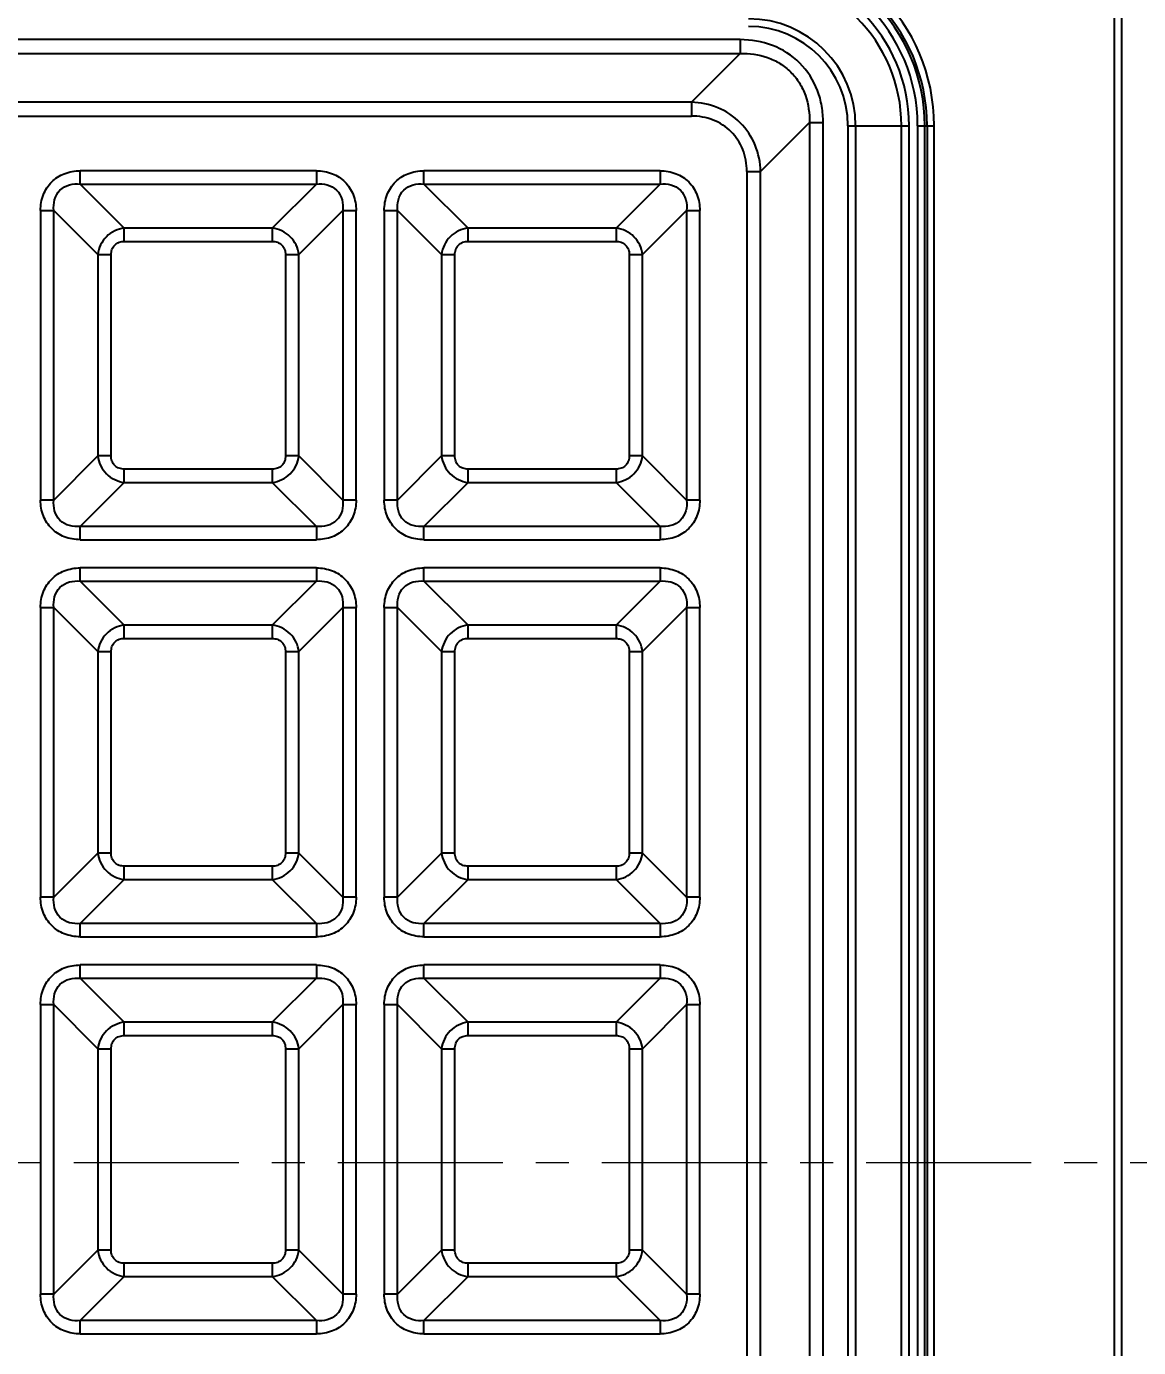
# Model space of a CAD drawing. Header units: millimetres. Extents: x -174 to 1895, y -261 to 458.
# Drawn here: x 1286.8 to 1359.9, y 182.8 to 269.8 of the extents above; entities that cross this region are included whole.
import ezdxf

# ---------------------------------------------------------------- set-up
doc = ezdxf.new("R2010")
doc.units = ezdxf.units.MM
doc.header["$LTSCALE"] = 16.335
doc.header["$PDMODE"] = 3
doc.header["$PDSIZE"] = 0.3125
doc.linetypes.add('CENTER', pattern=[0.6, 0.375, -0.075, 0.075, -0.075])
doc.layers.get('0').update_dxf_attribs({"linetype": 'CONTINUOUS'})
doc.layers.get('Defpoints').update_dxf_attribs({"linetype": 'CONTINUOUS'})
doc.layers.add('250', color=7, linetype='CONTINUOUS')
doc.layers.add('center', color=1, linetype='CENTER', lineweight=9)
doc.layers.add('dim', color=82, linetype='CONTINUOUS', lineweight=9)
doc.styles.get("Standard").update_dxf_attribs({"font": 'txt', "width": 0.8})
doc.dimstyles.get("Standard").update_dxf_attribs({"dimtxt": 0.15625, "dimasz": 0.1875, "dimexe": 0.125, "dimexo": 0.0625, "dimtad": 0, "dimtih": 1, "dimtoh": 1, "dimdsep": 46, "dimtxsty": 'Standard', "dimcen": 0.09, "dimadec": 0, "dimazin": 0, "dimtp": 0.01, "dimtm": 0.01, "dimtfac": 1, "dimtofl": 0, "dimtmove": 0, "dimatfit": 3, "dimfxl": 0, "dimtolj": 1, "dimarcsym": 0})

# ---------------------------------------------------------------- blocks, each defined once
blk = doc.blocks.new('*D66')
at = {"layer": 'Defpoints', "color": 0}
for p in [(1234.028, 194.997), (1393.135, 194.997), (1410.468, 194.997)]:
    blk.add_point(p, dxfattribs=at)
at = {"layer": 'dim', "color": 6, "lineweight": -2}
blk.add_line((1393.135, 194.997), (1410.468, 194.997), dxfattribs=at)
at = {"layer": 'dim', "color": 4, "insert": (1412.968, 194.997), "char_height": 2.5, "attachment_point": 5}
blk.add_mtext('\\A1;0.00', dxfattribs=at)
blk = doc.blocks.new('*D67')
at = {"layer": 'Defpoints', "color": 0}
for p in [(1384.542, 267.497), (1410.468, 267.497), (1234.028, 194.997)]:
    blk.add_point(p, dxfattribs=at)
at = {"layer": 'dim', "color": 6, "lineweight": -2}
blk.add_line((1384.542, 267.497), (1410.468, 267.497), dxfattribs=at)
at = {"layer": 'dim', "color": 4, "insert": (1414.301, 267.497), "char_height": 2.5, "attachment_point": 5}
blk.add_mtext('\\A1;72.50', dxfattribs=at)
blk = doc.blocks.new('*D68')
at = {"layer": 'Defpoints', "color": 0}
for p in [(1386.078, 231.497), (1410.468, 231.497), (1234.028, 194.997)]:
    blk.add_point(p, dxfattribs=at)
at = {"layer": 'dim', "color": 6, "lineweight": -2}
blk.add_line((1386.078, 231.497), (1410.468, 231.497), dxfattribs=at)
at = {"layer": 'dim', "color": 4, "insert": (1414.301, 231.497), "char_height": 2.5, "attachment_point": 5}
blk.add_mtext('\\A1;36.50', dxfattribs=at)
blk = doc.blocks.new('*D74')
at = {"layer": 'Defpoints', "color": 0}
for p in [(1380.028, 347.298), (1380.028, 237.547), (1234.028, 194.997)]:
    blk.add_point(p, dxfattribs=at)
at = {"layer": 'dim', "color": 6, "lineweight": -2}
blk.add_line((1380.028, 237.547), (1380.028, 347.298), dxfattribs=at)
at = {"layer": 'dim', "color": 4, "insert": (1380.028, 351.632), "char_height": 2.5, "attachment_point": 5, "rotation": 90}
blk.add_mtext('\\A1;146.00', dxfattribs=at)
blk = doc.blocks.new('*D77')
at = {"color": 6, "lineweight": -2}
for p, q in [((1355.516, 337.497), (1448.799, 337.497)), ((1448.799, 331.497), (1448.799, 247.303)), ((1448.799, 58.497), (1448.799, 224.903)), ((1343.007, 52.497), (1448.799, 52.497))]:
    blk.add_line(p, q, dxfattribs=at)
at = {"color": 6}
for points in [[(1447.799, 331.497), (1449.799, 331.497), (1448.799, 337.497)], [(1447.799, 58.497), (1449.799, 58.497), (1448.799, 52.497)]]:
    blk.add_solid(points, dxfattribs=at)
at = {"layer": 'Defpoints', "color": 0}
for p in [(1355.516, 337.497), (1343.007, 52.497), (1448.799, 52.497)]:
    blk.add_point(p, dxfattribs=at)
at = {"color": 4, "insert": (1448.799, 236.103), "char_height": 6, "attachment_point": 5, "rotation": 90}
blk.add_mtext('\\A1;285.00', dxfattribs=at)
blk = doc.blocks.new('*D78')
at = {"color": 6, "lineweight": -2}
for p, q in [((1355.516, 337.497), (1431.744, 337.497)), ((1431.744, 331.497), (1431.744, 248.382)), ((1431.744, 200.997), (1431.744, 226.782)), ((1398.334, 194.997), (1431.744, 194.997))]:
    blk.add_line(p, q, dxfattribs=at)
at = {"color": 6}
for points in [[(1430.744, 331.497), (1432.744, 331.497), (1431.744, 337.497)], [(1430.744, 200.997), (1432.744, 200.997), (1431.744, 194.997)]]:
    blk.add_solid(points, dxfattribs=at)
at = {"layer": 'Defpoints', "color": 0}
for p in [(1355.516, 337.497), (1398.334, 194.997), (1431.744, 194.997)]:
    blk.add_point(p, dxfattribs=at)
at = {"color": 4, "insert": (1431.744, 237.582), "char_height": 6, "attachment_point": 5, "rotation": 90}
blk.add_mtext('\\A1;142.50', dxfattribs=at)

msp = doc.modelspace()

# ---------------------------------------------------------------- linework, layer by layer
at = {"layer": '250', "color": 7, "linetype": 'Continuous'}
for p, q in [((1358.328, 279.4), (1358.328, 148.75)), ((1358.831, 148.75), (1358.831, 279.4)), ((1333.723, 268.884), (1239.857, 268.884)), ((1333.723, 268.884), (1333.723, 267.973)), ((1239.857, 267.973), (1333.723, 267.973)), ((1330.515, 264.766), (1333.723, 267.973)), ((1330.515, 264.766), (1243.065, 264.766)), ((1330.515, 264.766), (1330.515, 263.855)), ((1243.065, 263.855), (1330.515, 263.855)), ((1338.277, 263.419), (1335.069, 260.211)), ((1338.277, 263.419), (1338.277, 154.479)), ((1338.277, 263.419), (1339.188, 263.419)), ((1339.188, 154.479), (1339.188, 263.419)), ((1340.813, 263.219), (1340.813, 154.679)), ((1340.813, 263.219), (1344.833, 263.219)), ((1341.315, 263.219), (1341.315, 154.679)), ((1344.33, 154.679), (1344.33, 263.219)), ((1344.833, 154.679), (1344.833, 263.219)), ((1345.397, 263.219), (1345.397, 154.679)), ((1345.397, 263.219), (1346.48, 263.219)), ((1345.864, 154.679), (1345.864, 263.219)), ((1346.013, 263.219), (1346.013, 154.679)), ((1346.48, 154.679), (1346.48, 263.219)), ((1290.309, 259.381), (1290.309, 260.251)), ((1305.845, 260.251), (1290.309, 260.251)), ((1305.845, 260.251), (1305.845, 259.381)), ((1312.921, 259.381), (1312.921, 260.251)), ((1328.457, 260.251), (1312.921, 260.251)), ((1328.457, 260.251), (1328.457, 259.381)), ((1334.158, 260.211), (1334.158, 157.687)), ((1334.158, 260.211), (1335.069, 260.211)), ((1335.069, 157.687), (1335.069, 260.211)), ((1290.309, 259.381), (1293.21, 256.48)), ((1290.309, 259.381), (1305.845, 259.381)), ((1302.943, 256.48), (1305.845, 259.381)), ((1312.921, 259.381), (1315.822, 256.48)), ((1312.921, 259.381), (1328.457, 259.381)), ((1325.556, 256.48), (1328.457, 259.381)), ((1287.698, 257.64), (1287.698, 238.587)), ((1287.698, 257.64), (1288.568, 257.64)), ((1288.568, 238.587), (1288.568, 257.64)), ((1291.469, 254.739), (1288.568, 257.64)), ((1307.585, 257.64), (1304.684, 254.739)), ((1307.585, 257.64), (1307.585, 238.587)), ((1307.585, 257.64), (1308.456, 257.64)), ((1308.456, 238.587), (1308.456, 257.64)), ((1310.31, 257.64), (1310.31, 238.587)), ((1310.31, 257.64), (1311.181, 257.64)), ((1311.181, 238.587), (1311.181, 257.64)), ((1314.082, 254.739), (1311.181, 257.64)), ((1330.198, 257.64), (1327.297, 254.739)), ((1330.198, 257.64), (1330.198, 238.587)), ((1330.198, 257.64), (1331.068, 257.64)), ((1331.068, 238.587), (1331.068, 257.64)), ((1293.21, 255.609), (1293.21, 256.48)), ((1302.943, 256.48), (1293.21, 256.48)), ((1302.943, 256.48), (1302.943, 255.609)), ((1315.822, 255.609), (1315.822, 256.48)), ((1325.556, 256.48), (1315.822, 256.48)), ((1325.556, 256.48), (1325.556, 255.609)), ((1293.21, 255.609), (1302.943, 255.609)), ((1315.822, 255.609), (1325.556, 255.609)), ((1291.469, 254.739), (1291.469, 241.488)), ((1291.469, 254.739), (1292.34, 254.739)), ((1292.34, 241.488), (1292.34, 254.739)), ((1303.814, 254.739), (1303.814, 241.488)), ((1303.814, 254.739), (1304.684, 254.739)), ((1304.684, 241.488), (1304.684, 254.739)), ((1314.082, 254.739), (1314.082, 241.488)), ((1314.082, 254.739), (1314.952, 254.739)), ((1314.952, 241.488), (1314.952, 254.739)), ((1326.426, 254.739), (1326.426, 241.488)), ((1326.426, 254.739), (1327.297, 254.739)), ((1327.297, 241.488), (1327.297, 254.739)), ((1288.568, 238.587), (1291.469, 241.488)), ((1292.34, 241.488), (1291.469, 241.488)), ((1304.684, 241.488), (1303.814, 241.488)), ((1304.684, 241.488), (1307.585, 238.587)), ((1311.181, 238.587), (1314.082, 241.488)), ((1314.952, 241.488), (1314.082, 241.488)), ((1327.297, 241.488), (1326.426, 241.488)), ((1327.297, 241.488), (1330.198, 238.587)), ((1293.21, 239.747), (1293.21, 240.618)), ((1302.943, 240.618), (1293.21, 240.618)), ((1302.943, 240.618), (1302.943, 239.747)), ((1315.822, 239.747), (1315.822, 240.618)), ((1325.556, 240.618), (1315.822, 240.618)), ((1325.556, 240.618), (1325.556, 239.747)), ((1293.21, 239.747), (1290.309, 236.846)), ((1293.21, 239.747), (1302.943, 239.747)), ((1305.845, 236.846), (1302.943, 239.747)), ((1315.822, 239.747), (1312.921, 236.846)), ((1315.822, 239.747), (1325.556, 239.747)), ((1328.457, 236.846), (1325.556, 239.747)), ((1288.568, 238.587), (1287.698, 238.587)), ((1308.456, 238.587), (1307.585, 238.587)), ((1311.181, 238.587), (1310.31, 238.587)), ((1331.068, 238.587), (1330.198, 238.587)), ((1290.309, 235.976), (1290.309, 236.846)), ((1305.845, 236.846), (1290.309, 236.846)), ((1305.845, 236.846), (1305.845, 235.976)), ((1312.921, 235.976), (1312.921, 236.846)), ((1328.457, 236.846), (1312.921, 236.846)), ((1328.457, 236.846), (1328.457, 235.976)), ((1290.309, 235.976), (1305.845, 235.976)), ((1312.921, 235.976), (1328.457, 235.976)), ((1290.309, 233.251), (1290.309, 234.121)), ((1305.845, 234.121), (1290.309, 234.121)), ((1305.845, 234.121), (1305.845, 233.251)), ((1312.921, 233.251), (1312.921, 234.121)), ((1328.457, 234.121), (1312.921, 234.121)), ((1328.457, 234.121), (1328.457, 233.251)), ((1290.309, 233.251), (1293.21, 230.35)), ((1290.309, 233.251), (1305.845, 233.251)), ((1302.943, 230.35), (1305.845, 233.251)), ((1312.921, 233.251), (1315.822, 230.35)), ((1312.921, 233.251), (1328.457, 233.251)), ((1325.556, 230.35), (1328.457, 233.251)), ((1287.698, 231.51), (1287.698, 212.457)), ((1287.698, 231.51), (1288.568, 231.51)), ((1288.568, 212.457), (1288.568, 231.51)), ((1291.469, 228.609), (1288.568, 231.51)), ((1307.585, 231.51), (1304.684, 228.609)), ((1307.585, 231.51), (1307.585, 212.457)), ((1307.585, 231.51), (1308.456, 231.51)), ((1308.456, 212.457), (1308.456, 231.51)), ((1310.31, 231.51), (1310.31, 212.457)), ((1310.31, 231.51), (1311.181, 231.51)), ((1311.181, 212.457), (1311.181, 231.51)), ((1314.082, 228.609), (1311.181, 231.51)), ((1330.198, 231.51), (1327.297, 228.609)), ((1330.198, 231.51), (1330.198, 212.457)), ((1330.198, 231.51), (1331.068, 231.51)), ((1331.068, 212.457), (1331.068, 231.51)), ((1293.21, 229.479), (1293.21, 230.35)), ((1302.943, 230.35), (1293.21, 230.35)), ((1302.943, 230.35), (1302.943, 229.479)), ((1315.822, 229.479), (1315.822, 230.35)), ((1325.556, 230.35), (1315.822, 230.35)), ((1325.556, 230.35), (1325.556, 229.479)), ((1293.21, 229.479), (1302.943, 229.479)), ((1315.822, 229.479), (1325.556, 229.479)), ((1291.469, 228.609), (1291.469, 215.358)), ((1291.469, 228.609), (1292.34, 228.609)), ((1292.34, 215.358), (1292.34, 228.609)), ((1303.814, 228.609), (1303.814, 215.358)), ((1303.814, 228.609), (1304.684, 228.609)), ((1304.684, 215.358), (1304.684, 228.609)), ((1314.082, 228.609), (1314.082, 215.358)), ((1314.082, 228.609), (1314.952, 228.609)), ((1314.952, 215.358), (1314.952, 228.609)), ((1326.426, 228.609), (1326.426, 215.358)), ((1326.426, 228.609), (1327.297, 228.609)), ((1327.297, 215.358), (1327.297, 228.609)), ((1288.568, 212.457), (1291.469, 215.358)), ((1292.34, 215.358), (1291.469, 215.358)), ((1304.684, 215.358), (1303.814, 215.358)), ((1304.684, 215.358), (1307.585, 212.457)), ((1311.181, 212.457), (1314.082, 215.358)), ((1314.952, 215.358), (1314.082, 215.358)), ((1327.297, 215.358), (1326.426, 215.358)), ((1327.297, 215.358), (1330.198, 212.457)), ((1293.21, 213.617), (1293.21, 214.488)), ((1302.943, 214.488), (1293.21, 214.488)), ((1302.943, 214.488), (1302.943, 213.617)), ((1315.822, 213.617), (1315.822, 214.488)), ((1325.556, 214.488), (1315.822, 214.488)), ((1325.556, 214.488), (1325.556, 213.617)), ((1293.21, 213.617), (1290.309, 210.716)), ((1293.21, 213.617), (1302.943, 213.617)), ((1305.845, 210.716), (1302.943, 213.617)), ((1315.822, 213.617), (1312.921, 210.716)), ((1315.822, 213.617), (1325.556, 213.617)), ((1328.457, 210.716), (1325.556, 213.617)), ((1288.568, 212.457), (1287.698, 212.457)), ((1308.456, 212.457), (1307.585, 212.457)), ((1311.181, 212.457), (1310.31, 212.457)), ((1331.068, 212.457), (1330.198, 212.457)), ((1290.309, 209.846), (1290.309, 210.716)), ((1305.845, 210.716), (1290.309, 210.716)), ((1305.845, 210.716), (1305.845, 209.846)), ((1312.921, 209.846), (1312.921, 210.716)), ((1328.457, 210.716), (1312.921, 210.716)), ((1328.457, 210.716), (1328.457, 209.846)), ((1290.309, 209.846), (1305.845, 209.846)), ((1312.921, 209.846), (1328.457, 209.846)), ((1290.309, 207.121), (1290.309, 207.991)), ((1305.845, 207.991), (1290.309, 207.991)), ((1305.845, 207.991), (1305.845, 207.121)), ((1312.921, 207.121), (1312.921, 207.991)), ((1328.457, 207.991), (1312.921, 207.991)), ((1328.457, 207.991), (1328.457, 207.121)), ((1290.309, 207.121), (1293.21, 204.22)), ((1290.309, 207.121), (1305.845, 207.121)), ((1302.943, 204.22), (1305.845, 207.121)), ((1312.921, 207.121), (1315.822, 204.22)), ((1312.921, 207.121), (1328.457, 207.121)), ((1325.556, 204.22), (1328.457, 207.121)), ((1287.698, 205.38), (1287.698, 186.327)), ((1287.698, 205.38), (1288.568, 205.38)), ((1288.568, 186.327), (1288.568, 205.38)), ((1291.469, 202.479), (1288.568, 205.38)), ((1307.585, 205.38), (1304.684, 202.479)), ((1307.585, 205.38), (1307.585, 186.327)), ((1307.585, 205.38), (1308.456, 205.38)), ((1308.456, 186.327), (1308.456, 205.38)), ((1310.31, 205.38), (1310.31, 186.327)), ((1310.31, 205.38), (1311.181, 205.38)), ((1311.181, 186.327), (1311.181, 205.38)), ((1314.082, 202.479), (1311.181, 205.38)), ((1330.198, 205.38), (1327.297, 202.479)), ((1330.198, 205.38), (1330.198, 186.327)), ((1330.198, 205.38), (1331.068, 205.38)), ((1331.068, 186.327), (1331.068, 205.38)), ((1293.21, 203.349), (1293.21, 204.22)), ((1302.943, 204.22), (1293.21, 204.22)), ((1302.943, 204.22), (1302.943, 203.349)), ((1315.822, 203.349), (1315.822, 204.22)), ((1325.556, 204.22), (1315.822, 204.22)), ((1325.556, 204.22), (1325.556, 203.349)), ((1293.21, 203.349), (1302.943, 203.349)), ((1315.822, 203.349), (1325.556, 203.349)), ((1291.469, 202.479), (1291.469, 189.228)), ((1291.469, 202.479), (1292.34, 202.479)), ((1292.34, 189.228), (1292.34, 202.479)), ((1303.814, 202.479), (1303.814, 189.228)), ((1303.814, 202.479), (1304.684, 202.479)), ((1304.684, 189.228), (1304.684, 202.479)), ((1314.082, 202.479), (1314.082, 189.228)), ((1314.082, 202.479), (1314.952, 202.479)), ((1314.952, 189.228), (1314.952, 202.479)), ((1326.426, 202.479), (1326.426, 189.228)), ((1326.426, 202.479), (1327.297, 202.479)), ((1327.297, 189.228), (1327.297, 202.479)), ((1288.568, 186.327), (1291.469, 189.228)), ((1292.34, 189.228), (1291.469, 189.228)), ((1304.684, 189.228), (1303.814, 189.228)), ((1304.684, 189.228), (1307.585, 186.327)), ((1311.181, 186.327), (1314.082, 189.228)), ((1314.952, 189.228), (1314.082, 189.228)), ((1327.297, 189.228), (1326.426, 189.228)), ((1327.297, 189.228), (1330.198, 186.327)), ((1293.21, 187.487), (1293.21, 188.358)), ((1302.943, 188.358), (1293.21, 188.358)), ((1302.943, 188.358), (1302.943, 187.487)), ((1315.822, 187.487), (1315.822, 188.358)), ((1325.556, 188.358), (1315.822, 188.358)), ((1325.556, 188.358), (1325.556, 187.487)), ((1293.21, 187.487), (1290.309, 184.586)), ((1293.21, 187.487), (1302.943, 187.487)), ((1305.845, 184.586), (1302.943, 187.487)), ((1315.822, 187.487), (1312.921, 184.586)), ((1315.822, 187.487), (1325.556, 187.487)), ((1328.457, 184.586), (1325.556, 187.487)), ((1288.568, 186.327), (1287.698, 186.327)), ((1308.456, 186.327), (1307.585, 186.327)), ((1311.181, 186.327), (1310.31, 186.327)), ((1331.068, 186.327), (1330.198, 186.327)), ((1290.309, 183.716), (1290.309, 184.586)), ((1305.845, 184.586), (1290.309, 184.586)), ((1305.845, 184.586), (1305.845, 183.716)), ((1312.921, 183.716), (1312.921, 184.586)), ((1328.457, 184.586), (1312.921, 184.586)), ((1328.457, 184.586), (1328.457, 183.716)), ((1290.309, 183.716), (1305.845, 183.716)), ((1312.921, 183.716), (1328.457, 183.716))]:
    msp.add_line(p, q, dxfattribs=at)
for radius, start, end in [(11.733, 360, 90), (11.583, 360, 90), (12.199, 0.00097, 89.99903), (11.117, 0.00097, 90.00007), (10.553, 0, 90), (10.05, 0, 90), (7.035, 0, 90), (6.532, 0, 90)]:
    msp.add_arc((1334.28, 263.219), radius, start, end, dxfattribs=at)
for points, knots in [([(1339.188, 263.419), (1339.18, 263.779), (1339.121, 264.499), (1338.755, 265.895), (1337.748, 267.446), (1335.892, 268.653), (1334.439, 268.87), (1333.723, 268.884)], [0, 0, 0, 0, 0.125487, 0.250842, 0.50051, 0.750085, 1, 1, 1, 1]), ([(1333.723, 267.973), (1334.327, 267.992), (1335.254, 267.868), (1336.354, 267.341), (1337.074, 266.769), (1337.646, 266.05), (1338.171, 264.95), (1338.296, 264.023), (1338.277, 263.419)], [0, 0, 0, 0, 0.249358, 0.374695, 0.500086, 0.625488, 0.750756, 1, 1, 1, 1]), ([(1335.069, 260.211), (1335.052, 260.801), (1334.809, 261.988), (1333.806, 263.503), (1332.291, 264.505), (1331.105, 264.748), (1330.515, 264.766)], [0, 0, 0, 0, 0.24998, 0.500039, 0.750072, 1, 1, 1, 1]), ([(1334.158, 260.211), (1334.158, 260.7), (1333.988, 261.665), (1333.201, 262.897), (1331.969, 263.684), (1331.003, 263.855), (1330.515, 263.855)], [0, 0, 0, 0, 0.255707, 0.5, 0.744293, 1, 1, 1, 1]), ([(1287.698, 257.64), (1287.698, 257.996), (1287.815, 258.691), (1288.382, 259.567), (1289.258, 260.134), (1289.953, 260.251), (1290.309, 260.251)], [0, 0, 0, 0, 0.259814, 0.5, 0.740186, 1, 1, 1, 1]), ([(1305.845, 260.251), (1306.201, 260.251), (1306.896, 260.134), (1307.771, 259.567), (1308.338, 258.691), (1308.456, 257.996), (1308.456, 257.64)], [0, 0, 0, 0, 0.259814, 0.5, 0.740186, 1, 1, 1, 1]), ([(1310.31, 257.64), (1310.31, 257.996), (1310.428, 258.691), (1310.995, 259.567), (1311.87, 260.134), (1312.565, 260.251), (1312.921, 260.251)], [0, 0, 0, 0, 0.259814, 0.5, 0.740186, 1, 1, 1, 1]), ([(1328.457, 260.251), (1328.813, 260.251), (1329.508, 260.134), (1330.384, 259.567), (1330.951, 258.691), (1331.068, 257.996), (1331.068, 257.64)], [0, 0, 0, 0, 0.259814, 0.5, 0.740186, 1, 1, 1, 1]), ([(1288.568, 257.64), (1288.547, 257.877), (1288.571, 258.363), (1288.928, 259.021), (1289.586, 259.379), (1290.072, 259.402), (1290.309, 259.381)], [0, 0, 0, 0, 0.249813, 0.500004, 0.750208, 1, 1, 1, 1]), ([(1305.845, 259.381), (1306.081, 259.402), (1306.568, 259.378), (1307.226, 259.021), (1307.584, 258.363), (1307.607, 257.877), (1307.585, 257.64)], [0, 0, 0, 0, 0.249813, 0.500004, 0.750208, 1, 1, 1, 1]), ([(1311.181, 257.64), (1311.159, 257.877), (1311.183, 258.363), (1311.54, 259.021), (1312.198, 259.379), (1312.685, 259.402), (1312.921, 259.381)], [0, 0, 0, 0, 0.249813, 0.500004, 0.750208, 1, 1, 1, 1]), ([(1328.457, 259.381), (1328.694, 259.402), (1329.18, 259.378), (1329.838, 259.021), (1330.196, 258.363), (1330.219, 257.877), (1330.198, 257.64)], [0, 0, 0, 0, 0.249813, 0.500005, 0.750209, 1, 1, 1, 1]), ([(1293.21, 256.48), (1292.992, 256.456), (1292.557, 256.333), (1292.007, 255.942), (1291.616, 255.391), (1291.493, 254.957), (1291.469, 254.739)], [0, 0, 0, 0, 0.248809, 0.500005, 0.751202, 1, 1, 1, 1]), ([(1304.684, 254.739), (1304.661, 254.957), (1304.538, 255.392), (1304.147, 255.942), (1303.596, 256.333), (1303.162, 256.456), (1302.943, 256.48)], [0, 0, 0, 0, 0.248809, 0.500005, 0.751202, 1, 1, 1, 1]), ([(1315.822, 256.48), (1315.604, 256.456), (1315.17, 256.333), (1314.619, 255.942), (1314.228, 255.391), (1314.105, 254.957), (1314.082, 254.739)], [0, 0, 0, 0, 0.248809, 0.500005, 0.751202, 1, 1, 1, 1]), ([(1327.297, 254.739), (1327.273, 254.957), (1327.15, 255.392), (1326.759, 255.942), (1326.208, 256.333), (1325.774, 256.456), (1325.556, 256.48)], [0, 0, 0, 0, 0.248809, 0.500005, 0.751202, 1, 1, 1, 1]), ([(1292.34, 254.739), (1292.344, 254.853), (1292.375, 255.085), (1292.564, 255.385), (1292.864, 255.574), (1293.096, 255.607), (1293.21, 255.609)], [0, 0, 0, 0, 0.250475, 0.500188, 0.749915, 1, 1, 1, 1]), ([(1302.943, 255.609), (1303.058, 255.604), (1303.289, 255.574), (1303.59, 255.385), (1303.778, 255.085), (1303.811, 254.853), (1303.814, 254.739)], [0, 0, 0, 0, 0.250475, 0.500188, 0.749915, 1, 1, 1, 1]), ([(1314.952, 254.739), (1314.957, 254.853), (1314.987, 255.085), (1315.177, 255.385), (1315.477, 255.574), (1315.708, 255.607), (1315.822, 255.609)], [0, 0, 0, 0, 0.250475, 0.500188, 0.749915, 1, 1, 1, 1]), ([(1325.556, 255.609), (1325.67, 255.604), (1325.902, 255.574), (1326.202, 255.385), (1326.391, 255.085), (1326.424, 254.853), (1326.426, 254.739)], [0, 0, 0, 0, 0.250475, 0.500188, 0.749915, 1, 1, 1, 1]), ([(1291.469, 241.488), (1291.493, 241.27), (1291.616, 240.835), (1292.007, 240.285), (1292.557, 239.894), (1292.992, 239.771), (1293.21, 239.747)], [0, 0, 0, 0, 0.248809, 0.500005, 0.751202, 1, 1, 1, 1]), ([(1293.21, 240.618), (1293.096, 240.622), (1292.864, 240.653), (1292.564, 240.842), (1292.375, 241.142), (1292.342, 241.374), (1292.34, 241.488)], [0, 0, 0, 0, 0.250475, 0.500188, 0.749915, 1, 1, 1, 1]), ([(1303.814, 241.488), (1303.809, 241.374), (1303.779, 241.142), (1303.589, 240.842), (1303.289, 240.653), (1303.058, 240.62), (1302.943, 240.618)], [0, 0, 0, 0, 0.250475, 0.500188, 0.749915, 1, 1, 1, 1]), ([(1302.943, 239.747), (1303.162, 239.771), (1303.596, 239.894), (1304.147, 240.285), (1304.538, 240.835), (1304.661, 241.27), (1304.684, 241.488)], [0, 0, 0, 0, 0.248809, 0.500004, 0.751202, 1, 1, 1, 1]), ([(1314.082, 241.488), (1314.105, 241.27), (1314.228, 240.835), (1314.619, 240.285), (1315.17, 239.894), (1315.604, 239.771), (1315.822, 239.747)], [0, 0, 0, 0, 0.248809, 0.500005, 0.751202, 1, 1, 1, 1]), ([(1315.822, 240.618), (1315.708, 240.622), (1315.476, 240.653), (1315.176, 240.842), (1314.988, 241.142), (1314.955, 241.374), (1314.952, 241.488)], [0, 0, 0, 0, 0.250475, 0.500188, 0.749915, 1, 1, 1, 1]), ([(1326.426, 241.488), (1326.422, 241.374), (1326.391, 241.142), (1326.202, 240.842), (1325.902, 240.653), (1325.67, 240.62), (1325.556, 240.618)], [0, 0, 0, 0, 0.250475, 0.500188, 0.749915, 1, 1, 1, 1]), ([(1325.556, 239.747), (1325.774, 239.771), (1326.209, 239.894), (1326.759, 240.285), (1327.15, 240.835), (1327.273, 241.27), (1327.297, 241.488)], [0, 0, 0, 0, 0.248809, 0.500005, 0.751202, 1, 1, 1, 1]), ([(1290.309, 235.976), (1289.953, 235.976), (1289.258, 236.093), (1288.382, 236.66), (1287.815, 237.536), (1287.698, 238.231), (1287.698, 238.587)], [0, 0, 0, 0, 0.259814, 0.5, 0.740186, 1, 1, 1, 1]), ([(1290.309, 236.846), (1290.072, 236.825), (1289.586, 236.849), (1288.928, 237.206), (1288.57, 237.864), (1288.547, 238.35), (1288.568, 238.587)], [0, 0, 0, 0, 0.249813, 0.500004, 0.750208, 1, 1, 1, 1]), ([(1307.585, 238.587), (1307.607, 238.35), (1307.583, 237.864), (1307.226, 237.206), (1306.568, 236.848), (1306.081, 236.825), (1305.845, 236.846)], [0, 0, 0, 0, 0.249812, 0.500003, 0.750208, 1, 1, 1, 1]), ([(1308.456, 238.587), (1308.456, 238.231), (1308.338, 237.536), (1307.771, 236.66), (1306.896, 236.093), (1306.201, 235.976), (1305.845, 235.976)], [0, 0, 0, 0, 0.259814, 0.5, 0.740186, 1, 1, 1, 1]), ([(1312.921, 235.976), (1312.565, 235.976), (1311.87, 236.093), (1310.995, 236.66), (1310.428, 237.536), (1310.31, 238.231), (1310.31, 238.587)], [0, 0, 0, 0, 0.259814, 0.5, 0.740186, 1, 1, 1, 1]), ([(1312.921, 236.846), (1312.685, 236.825), (1312.198, 236.849), (1311.54, 237.206), (1311.182, 237.864), (1311.159, 238.35), (1311.181, 238.587)], [0, 0, 0, 0, 0.249813, 0.500004, 0.750208, 1, 1, 1, 1]), ([(1330.198, 238.587), (1330.219, 238.35), (1330.195, 237.864), (1329.838, 237.206), (1329.18, 236.847), (1328.694, 236.825), (1328.457, 236.846)], [0, 0, 0, 0, 0.249813, 0.500005, 0.750209, 1, 1, 1, 1]), ([(1331.068, 238.587), (1331.068, 238.231), (1330.951, 237.536), (1330.384, 236.66), (1329.508, 236.093), (1328.813, 235.976), (1328.457, 235.976)], [0, 0, 0, 0, 0.259814, 0.5, 0.740186, 1, 1, 1, 1]), ([(1287.698, 231.51), (1287.698, 231.866), (1287.815, 232.561), (1288.382, 233.437), (1289.258, 234.004), (1289.953, 234.121), (1290.309, 234.121)], [0, 0, 0, 0, 0.259814, 0.5, 0.740186, 1, 1, 1, 1]), ([(1305.845, 234.121), (1306.201, 234.121), (1306.896, 234.004), (1307.771, 233.437), (1308.338, 232.561), (1308.456, 231.866), (1308.456, 231.51)], [0, 0, 0, 0, 0.259814, 0.5, 0.740186, 1, 1, 1, 1]), ([(1310.31, 231.51), (1310.31, 231.866), (1310.428, 232.561), (1310.995, 233.437), (1311.87, 234.004), (1312.565, 234.121), (1312.921, 234.121)], [0, 0, 0, 0, 0.259814, 0.5, 0.740186, 1, 1, 1, 1]), ([(1328.457, 234.121), (1328.813, 234.121), (1329.508, 234.004), (1330.384, 233.437), (1330.951, 232.561), (1331.068, 231.866), (1331.068, 231.51)], [0, 0, 0, 0, 0.259814, 0.5, 0.740186, 1, 1, 1, 1]), ([(1288.568, 231.51), (1288.547, 231.747), (1288.571, 232.233), (1288.928, 232.891), (1289.586, 233.249), (1290.072, 233.272), (1290.309, 233.251)], [0, 0, 0, 0, 0.249813, 0.500004, 0.750208, 1, 1, 1, 1]), ([(1305.845, 233.251), (1306.081, 233.272), (1306.568, 233.248), (1307.226, 232.891), (1307.584, 232.233), (1307.607, 231.747), (1307.585, 231.51)], [0, 0, 0, 0, 0.249813, 0.500005, 0.750209, 1, 1, 1, 1]), ([(1311.181, 231.51), (1311.159, 231.747), (1311.183, 232.233), (1311.54, 232.891), (1312.198, 233.249), (1312.685, 233.272), (1312.921, 233.251)], [0, 0, 0, 0, 0.249813, 0.500004, 0.750208, 1, 1, 1, 1]), ([(1328.457, 233.251), (1328.694, 233.272), (1329.18, 233.248), (1329.838, 232.891), (1330.196, 232.233), (1330.219, 231.747), (1330.198, 231.51)], [0, 0, 0, 0, 0.249813, 0.500005, 0.750209, 1, 1, 1, 1]), ([(1293.21, 230.35), (1292.992, 230.326), (1292.557, 230.203), (1292.007, 229.812), (1291.616, 229.261), (1291.493, 228.827), (1291.469, 228.609)], [0, 0, 0, 0, 0.248809, 0.500005, 0.751202, 1, 1, 1, 1]), ([(1304.684, 228.609), (1304.661, 228.827), (1304.538, 229.262), (1304.147, 229.812), (1303.596, 230.203), (1303.162, 230.326), (1302.943, 230.35)], [0, 0, 0, 0, 0.248809, 0.500005, 0.751202, 1, 1, 1, 1]), ([(1315.822, 230.35), (1315.604, 230.326), (1315.17, 230.203), (1314.619, 229.812), (1314.228, 229.261), (1314.105, 228.827), (1314.082, 228.609)], [0, 0, 0, 0, 0.248809, 0.500005, 0.751202, 1, 1, 1, 1]), ([(1327.297, 228.609), (1327.273, 228.827), (1327.15, 229.262), (1326.759, 229.812), (1326.208, 230.203), (1325.774, 230.326), (1325.556, 230.35)], [0, 0, 0, 0, 0.248809, 0.500005, 0.751202, 1, 1, 1, 1]), ([(1292.34, 228.609), (1292.344, 228.723), (1292.375, 228.955), (1292.564, 229.255), (1292.864, 229.444), (1293.096, 229.477), (1293.21, 229.479)], [0, 0, 0, 0, 0.250475, 0.500188, 0.749915, 1, 1, 1, 1]), ([(1302.943, 229.479), (1303.058, 229.474), (1303.289, 229.444), (1303.59, 229.255), (1303.778, 228.955), (1303.811, 228.723), (1303.814, 228.609)], [0, 0, 0, 0, 0.250475, 0.500188, 0.749915, 1, 1, 1, 1]), ([(1314.952, 228.609), (1314.957, 228.723), (1314.987, 228.955), (1315.177, 229.255), (1315.477, 229.444), (1315.708, 229.477), (1315.822, 229.479)], [0, 0, 0, 0, 0.250475, 0.500188, 0.749915, 1, 1, 1, 1]), ([(1325.556, 229.479), (1325.67, 229.474), (1325.902, 229.444), (1326.202, 229.255), (1326.391, 228.955), (1326.424, 228.723), (1326.426, 228.609)], [0, 0, 0, 0, 0.250475, 0.500188, 0.749915, 1, 1, 1, 1]), ([(1291.469, 215.358), (1291.493, 215.14), (1291.616, 214.705), (1292.007, 214.155), (1292.557, 213.764), (1292.992, 213.641), (1293.21, 213.617)], [0, 0, 0, 0, 0.248809, 0.500004, 0.751202, 1, 1, 1, 1]), ([(1293.21, 214.488), (1293.096, 214.492), (1292.864, 214.523), (1292.564, 214.712), (1292.375, 215.012), (1292.342, 215.244), (1292.34, 215.358)], [0, 0, 0, 0, 0.250475, 0.500188, 0.749915, 1, 1, 1, 1]), ([(1303.814, 215.358), (1303.809, 215.244), (1303.779, 215.012), (1303.589, 214.712), (1303.289, 214.523), (1303.058, 214.49), (1302.943, 214.488)], [0, 0, 0, 0, 0.250475, 0.500188, 0.749915, 1, 1, 1, 1]), ([(1302.943, 213.617), (1303.162, 213.641), (1303.596, 213.764), (1304.147, 214.155), (1304.538, 214.705), (1304.661, 215.14), (1304.684, 215.358)], [0, 0, 0, 0, 0.248809, 0.500004, 0.751202, 1, 1, 1, 1]), ([(1314.082, 215.358), (1314.105, 215.14), (1314.228, 214.705), (1314.619, 214.155), (1315.17, 213.764), (1315.604, 213.641), (1315.822, 213.617)], [0, 0, 0, 0, 0.248809, 0.500004, 0.751202, 1, 1, 1, 1]), ([(1315.822, 214.488), (1315.708, 214.492), (1315.476, 214.523), (1315.176, 214.712), (1314.988, 215.012), (1314.955, 215.244), (1314.952, 215.358)], [0, 0, 0, 0, 0.250475, 0.500188, 0.749915, 1, 1, 1, 1]), ([(1326.426, 215.358), (1326.422, 215.244), (1326.391, 215.012), (1326.202, 214.712), (1325.902, 214.523), (1325.67, 214.49), (1325.556, 214.488)], [0, 0, 0, 0, 0.250475, 0.500188, 0.749915, 1, 1, 1, 1]), ([(1325.556, 213.617), (1325.774, 213.641), (1326.209, 213.764), (1326.759, 214.155), (1327.15, 214.705), (1327.273, 215.14), (1327.297, 215.358)], [0, 0, 0, 0, 0.248809, 0.500004, 0.751202, 1, 1, 1, 1]), ([(1290.309, 209.846), (1289.953, 209.846), (1289.258, 209.963), (1288.382, 210.53), (1287.815, 211.406), (1287.698, 212.101), (1287.698, 212.457)], [0, 0, 0, 0, 0.259814, 0.5, 0.740186, 1, 1, 1, 1]), ([(1290.309, 210.716), (1290.072, 210.695), (1289.586, 210.719), (1288.928, 211.076), (1288.57, 211.734), (1288.547, 212.22), (1288.568, 212.457)], [0, 0, 0, 0, 0.249812, 0.500003, 0.750208, 1, 1, 1, 1]), ([(1307.585, 212.457), (1307.607, 212.22), (1307.583, 211.734), (1307.226, 211.076), (1306.568, 210.718), (1306.081, 210.695), (1305.845, 210.716)], [0, 0, 0, 0, 0.249812, 0.500003, 0.750208, 1, 1, 1, 1]), ([(1308.456, 212.457), (1308.456, 212.101), (1308.338, 211.406), (1307.771, 210.53), (1306.896, 209.963), (1306.201, 209.846), (1305.845, 209.846)], [0, 0, 0, 0, 0.259814, 0.5, 0.740186, 1, 1, 1, 1]), ([(1312.921, 209.846), (1312.565, 209.846), (1311.87, 209.963), (1310.995, 210.53), (1310.428, 211.406), (1310.31, 212.101), (1310.31, 212.457)], [0, 0, 0, 0, 0.259814, 0.5, 0.740186, 1, 1, 1, 1]), ([(1312.921, 210.716), (1312.685, 210.695), (1312.198, 210.719), (1311.54, 211.076), (1311.182, 211.734), (1311.159, 212.22), (1311.181, 212.457)], [0, 0, 0, 0, 0.249812, 0.500003, 0.750208, 1, 1, 1, 1]), ([(1330.198, 212.457), (1330.219, 212.22), (1330.195, 211.734), (1329.838, 211.076), (1329.18, 210.718), (1328.694, 210.695), (1328.457, 210.716)], [0, 0, 0, 0, 0.249812, 0.500003, 0.750208, 1, 1, 1, 1]), ([(1331.068, 212.457), (1331.068, 212.101), (1330.951, 211.406), (1330.384, 210.53), (1329.508, 209.963), (1328.813, 209.846), (1328.457, 209.846)], [0, 0, 0, 0, 0.259814, 0.5, 0.740186, 1, 1, 1, 1]), ([(1287.698, 205.38), (1287.698, 205.736), (1287.815, 206.431), (1288.382, 207.307), (1289.258, 207.874), (1289.953, 207.991), (1290.309, 207.991)], [0, 0, 0, 0, 0.259814, 0.5, 0.740186, 1, 1, 1, 1]), ([(1305.845, 207.991), (1306.201, 207.991), (1306.896, 207.874), (1307.771, 207.307), (1308.338, 206.431), (1308.456, 205.736), (1308.456, 205.38)], [0, 0, 0, 0, 0.259814, 0.5, 0.740186, 1, 1, 1, 1]), ([(1310.31, 205.38), (1310.31, 205.736), (1310.428, 206.431), (1310.995, 207.307), (1311.87, 207.874), (1312.565, 207.991), (1312.921, 207.991)], [0, 0, 0, 0, 0.259814, 0.5, 0.740186, 1, 1, 1, 1]), ([(1328.457, 207.991), (1328.813, 207.991), (1329.508, 207.874), (1330.384, 207.307), (1330.951, 206.431), (1331.068, 205.736), (1331.068, 205.38)], [0, 0, 0, 0, 0.259814, 0.5, 0.740186, 1, 1, 1, 1]), ([(1288.568, 205.38), (1288.547, 205.617), (1288.571, 206.103), (1288.928, 206.761), (1289.586, 207.119), (1290.072, 207.142), (1290.309, 207.121)], [0, 0, 0, 0, 0.249813, 0.500004, 0.750208, 1, 1, 1, 1]), ([(1305.845, 207.121), (1306.081, 207.142), (1306.568, 207.118), (1307.226, 206.761), (1307.584, 206.103), (1307.607, 205.617), (1307.585, 205.38)], [0, 0, 0, 0, 0.249813, 0.500005, 0.750209, 1, 1, 1, 1]), ([(1311.181, 205.38), (1311.159, 205.617), (1311.183, 206.103), (1311.54, 206.761), (1312.198, 207.119), (1312.685, 207.142), (1312.921, 207.121)], [0, 0, 0, 0, 0.249813, 0.500004, 0.750208, 1, 1, 1, 1]), ([(1328.457, 207.121), (1328.694, 207.142), (1329.18, 207.118), (1329.838, 206.761), (1330.196, 206.103), (1330.219, 205.617), (1330.198, 205.38)], [0, 0, 0, 0, 0.249813, 0.500005, 0.750209, 1, 1, 1, 1]), ([(1293.21, 204.22), (1292.992, 204.196), (1292.557, 204.073), (1292.007, 203.682), (1291.616, 203.131), (1291.493, 202.697), (1291.469, 202.479)], [0, 0, 0, 0, 0.248809, 0.500005, 0.751202, 1, 1, 1, 1]), ([(1304.684, 202.479), (1304.661, 202.697), (1304.538, 203.132), (1304.147, 203.682), (1303.596, 204.073), (1303.162, 204.196), (1302.943, 204.22)], [0, 0, 0, 0, 0.248809, 0.500005, 0.751202, 1, 1, 1, 1]), ([(1315.822, 204.22), (1315.604, 204.196), (1315.17, 204.073), (1314.619, 203.682), (1314.228, 203.131), (1314.105, 202.697), (1314.082, 202.479)], [0, 0, 0, 0, 0.248809, 0.500005, 0.751202, 1, 1, 1, 1]), ([(1327.297, 202.479), (1327.273, 202.697), (1327.15, 203.132), (1326.759, 203.682), (1326.208, 204.073), (1325.774, 204.196), (1325.556, 204.22)], [0, 0, 0, 0, 0.248809, 0.500005, 0.751202, 1, 1, 1, 1]), ([(1292.34, 202.479), (1292.344, 202.593), (1292.375, 202.825), (1292.564, 203.125), (1292.864, 203.314), (1293.096, 203.347), (1293.21, 203.349)], [0, 0, 0, 0, 0.250475, 0.500188, 0.749915, 1, 1, 1, 1]), ([(1302.943, 203.349), (1303.058, 203.344), (1303.289, 203.314), (1303.59, 203.125), (1303.778, 202.825), (1303.811, 202.593), (1303.814, 202.479)], [0, 0, 0, 0, 0.250475, 0.500188, 0.749915, 1, 1, 1, 1]), ([(1314.952, 202.479), (1314.957, 202.593), (1314.987, 202.825), (1315.177, 203.125), (1315.477, 203.314), (1315.708, 203.347), (1315.822, 203.349)], [0, 0, 0, 0, 0.250475, 0.500188, 0.749915, 1, 1, 1, 1]), ([(1325.556, 203.349), (1325.67, 203.344), (1325.902, 203.314), (1326.202, 203.125), (1326.391, 202.825), (1326.424, 202.593), (1326.426, 202.479)], [0, 0, 0, 0, 0.250475, 0.500188, 0.749915, 1, 1, 1, 1]), ([(1291.469, 189.228), (1291.493, 189.01), (1291.616, 188.575), (1292.007, 188.025), (1292.557, 187.634), (1292.992, 187.511), (1293.21, 187.487)], [0, 0, 0, 0, 0.248809, 0.500004, 0.751202, 1, 1, 1, 1]), ([(1293.21, 188.358), (1293.096, 188.362), (1292.864, 188.393), (1292.564, 188.582), (1292.375, 188.882), (1292.342, 189.114), (1292.34, 189.228)], [0, 0, 0, 0, 0.250475, 0.500188, 0.749915, 1, 1, 1, 1]), ([(1303.814, 189.228), (1303.809, 189.114), (1303.779, 188.882), (1303.589, 188.582), (1303.289, 188.393), (1303.058, 188.36), (1302.943, 188.358)], [0, 0, 0, 0, 0.250475, 0.500188, 0.749915, 1, 1, 1, 1]), ([(1302.943, 187.487), (1303.162, 187.511), (1303.596, 187.634), (1304.147, 188.025), (1304.538, 188.575), (1304.661, 189.01), (1304.684, 189.228)], [0, 0, 0, 0, 0.248809, 0.500004, 0.751202, 1, 1, 1, 1]), ([(1314.082, 189.228), (1314.105, 189.01), (1314.228, 188.575), (1314.619, 188.025), (1315.17, 187.634), (1315.604, 187.511), (1315.822, 187.487)], [0, 0, 0, 0, 0.248809, 0.500005, 0.751202, 1, 1, 1, 1]), ([(1315.822, 188.358), (1315.708, 188.362), (1315.476, 188.393), (1315.176, 188.582), (1314.988, 188.882), (1314.955, 189.114), (1314.952, 189.228)], [0, 0, 0, 0, 0.250475, 0.500188, 0.749915, 1, 1, 1, 1]), ([(1326.426, 189.228), (1326.422, 189.114), (1326.391, 188.882), (1326.202, 188.582), (1325.902, 188.393), (1325.67, 188.36), (1325.556, 188.358)], [0, 0, 0, 0, 0.250475, 0.500188, 0.749915, 1, 1, 1, 1]), ([(1325.556, 187.487), (1325.774, 187.511), (1326.209, 187.634), (1326.759, 188.025), (1327.15, 188.575), (1327.273, 189.01), (1327.297, 189.228)], [0, 0, 0, 0, 0.248809, 0.500004, 0.751202, 1, 1, 1, 1]), ([(1290.309, 183.716), (1289.953, 183.716), (1289.258, 183.833), (1288.382, 184.4), (1287.815, 185.276), (1287.698, 185.971), (1287.698, 186.327)], [0, 0, 0, 0, 0.259814, 0.5, 0.740186, 1, 1, 1, 1]), ([(1290.309, 184.586), (1290.072, 184.565), (1289.586, 184.589), (1288.928, 184.946), (1288.57, 185.604), (1288.547, 186.09), (1288.568, 186.327)], [0, 0, 0, 0, 0.249812, 0.500003, 0.750208, 1, 1, 1, 1]), ([(1307.585, 186.327), (1307.607, 186.09), (1307.583, 185.604), (1307.226, 184.946), (1306.568, 184.588), (1306.081, 184.565), (1305.845, 184.586)], [0, 0, 0, 0, 0.249812, 0.500003, 0.750208, 1, 1, 1, 1]), ([(1308.456, 186.327), (1308.456, 185.971), (1308.338, 185.276), (1307.771, 184.4), (1306.896, 183.833), (1306.201, 183.716), (1305.845, 183.716)], [0, 0, 0, 0, 0.259814, 0.5, 0.740186, 1, 1, 1, 1]), ([(1312.921, 183.716), (1312.565, 183.716), (1311.87, 183.833), (1310.995, 184.4), (1310.428, 185.276), (1310.31, 185.971), (1310.31, 186.327)], [0, 0, 0, 0, 0.259814, 0.5, 0.740186, 1, 1, 1, 1]), ([(1312.921, 184.586), (1312.685, 184.565), (1312.198, 184.589), (1311.54, 184.946), (1311.182, 185.604), (1311.159, 186.09), (1311.181, 186.327)], [0, 0, 0, 0, 0.249813, 0.500004, 0.750208, 1, 1, 1, 1]), ([(1330.198, 186.327), (1330.219, 186.09), (1330.195, 185.604), (1329.838, 184.946), (1329.18, 184.588), (1328.694, 184.565), (1328.457, 184.586)], [0, 0, 0, 0, 0.249812, 0.500003, 0.750208, 1, 1, 1, 1]), ([(1331.068, 186.327), (1331.068, 185.971), (1330.951, 185.276), (1330.384, 184.4), (1329.508, 183.833), (1328.813, 183.716), (1328.457, 183.716)], [0, 0, 0, 0, 0.259814, 0.5, 0.740186, 1, 1, 1, 1])]:
    msp.add_open_spline(points, degree=3, knots=knots, dxfattribs=at)
at = {"layer": 'center', "color": 1, "linetype": 'CENTER', "ltscale": 1.772635}
msp.add_line((1064.028, 194.997), (1404.028, 194.997), dxfattribs=at)

# ---------------------------------------------------------------- dimensions: what is measured, and where the dimension line sits
for base, p2, picture, middle in [((1448.799, 52.497), (1343.007, 52.497), '*D77', (1448.799, 236.103)), ((1431.744, 194.997), (1398.334, 194.997), '*D78', (1431.744, 237.582))]:
    dim = msp.add_linear_dim(base=base, p1=(1355.516, 337.497), p2=p2, angle=90, dimstyle='Standard', override={"dimtxt": 6, "dimasz": 6, "dimexe": 0, "dimexo": 0, "dimgap": 0, "dimtih": 0, "dimtoh": 0, "dimzin": 0, "dimcen": 0, "dimclrd": 6, "dimclre": 6, "dimclrt": 4, "dimtp": 0, "dimtm": 0, "dimtzin": 0})
    dim.commit()
    dim.dimension.update_dxf_attribs({"geometry": picture, "text_midpoint": middle, "dimtype": 160})
at = {"layer": 'dim'}
for feature_location, offset, dtype, origin, picture, middle in [((1380.028, 237.547), (0, 109.752), 1, (1234.028, 194.997), '*D74', (1380.028, 351.632)), ((1384.542, 267.497), (25.926, 0), 0, (1234.028, 194.997), '*D67', (1414.301, 267.497)), ((1386.078, 231.497), (24.39, 0), 0, (1234.028, 194.997), '*D68', (1414.301, 231.497)), ((1393.134605812, 194.996731306), (17.333277626, 0), 0, (1234.027615398, 194.996731306), '*D66', (1412.967883438, 194.996731306))]:
    dim = msp.add_ordinate_dim(feature_location=feature_location, offset=offset, dtype=dtype, origin=origin, dimstyle='Standard', override={"dimtxt": 2.5, "dimasz": 2, "dimexe": 0, "dimexo": 0, "dimgap": 0, "dimtih": 0, "dimtoh": 0, "dimzin": 0, "dimcen": 0, "dimclrd": 6, "dimclre": 6, "dimclrt": 4, "dimtp": 0, "dimtm": 0, "dimtzin": 0}, dxfattribs=at)
    dim.commit()
    dim.dimension.update_dxf_attribs({"geometry": picture, "text_midpoint": middle})

doc.saveas('drawing.dxf')
